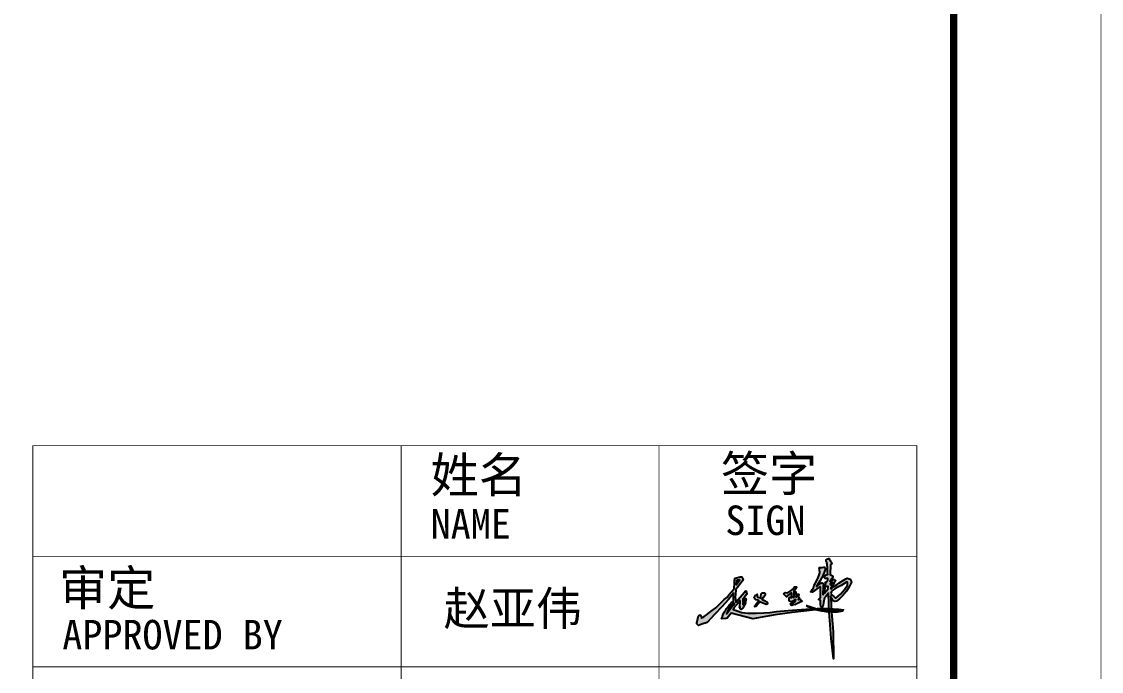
# Model space of a CAD drawing. Extents: x -777745 to 647905, y -207485 to 303235.
# Drawn here: x 513747 to 521076, y -4490 to -83 of the extents above; entities that cross this region are included whole.
import ezdxf
from ezdxf.enums import TextEntityAlignment as Align

# ---------------------------------------------------------------- set-up
doc = ezdxf.new("R2010")
doc.units = 0
doc.header["$LTSCALE"] = 1000
doc.layers.get('0').update_dxf_attribs({"linetype": 'CONTINUOUS'})
doc.layers.add('00-防烟分区', color=4, linetype='CONTINUOUS')
doc.layers.add('SHEET_TEXT', color=7, linetype='CONTINUOUS')
doc.styles.add('华文细黑', font='STXIHEI.TTF', dxfattribs={"height": 10})
doc.styles.add('图签信息$0$华文细黑', font='STXIHEI.TTF', dxfattribs={"height": 10})

# ---------------------------------------------------------------- blocks, each defined once
blk = doc.blocks.new('图签信息')
at = {"const_width": 0.5}
blk.add_lwpolyline([(-65, 0), (0, 0), (0, 500.5), (-65, 500.5)], close=True, dxfattribs=at)
at = {"const_width": 0.05}
for points in [[(-62.5, 103.262), (-2.5, 103.262), (-2.5, 163.262), (-62.5, 163.262), (-62.5, 103.262)], [(-37.5, 163.262), (-37.5, 103.262)], [(-20, 163.262), (-20, 103.262)], [(-62.5, 155.762), (-2.5, 155.762)], [(-62.5, 148.262), (-2.5, 148.262)]]:
    blk.add_lwpolyline(points, dxfattribs=at)
at = {"style": '图签信息$0$华文细黑'}
for s, height, p in [('姓名', 2.4, (-35.504, 162.474)), ('签字', 2.4, (-15.806, 162.568)), ('SIGN', 2, (-15.5, 159.201)), ('NAME', 2, (-35.5, 158.956)), ('审定', 2.4, (-60.729, 154.808)), ('APPROVED BY', 2, (-60.5, 151.442))]:
    blk.add_text(s, height=height, dxfattribs=at).set_placement(p, align=Align.TOP_LEFT)
blk = doc.blocks.new('图签-A1')
at = {"color": 2}
blk.add_blockref('图签信息', (0, 0), dxfattribs=at)
blk = doc.blocks.new('图框-A1')
at = {"const_width": 0.05}
blk.add_lwpolyline([(0, 0), (841, 0), (841, 594), (0, 594)], close=True, dxfattribs=at)
blk = doc.blocks.new('X-104 13#平面')
at = {"xscale": 100, "yscale": 100, "zscale": 100}
for name, p in [('图框-A1', (-10634.5, -20285.2)), ('图签-A1', (72465.5, -19285.2))]:
    blk.add_blockref(name, p, dxfattribs=at)
blk = doc.blocks.new('A$C31960199')
h = blk.add_hatch(color=256)
h.dxf.hatch_style = 1
h.paths.add_polyline_path([(26202, 11094), (27028, 12962), (27691, 14462), (27935, 15271), (28311, 16516), (28305, 17366), (28098, 18051), (27394, 18175), (26450, 17891), (26062, 17914), (25488, 17947), (24410, 18009), (24386, 17418), (24492, 16499), (24630, 15875), (24852, 14874), (24659, 14283), (24419, 13548), (23985, 12216), (23518, 11261), (22664, 9061), (21593, 6976), (20992, 5842), (20417, 4216), (19650, 3049), (19043, 2125), (18512, 1318), (19659, 1314), (21286, 2409), (22692, 3356), (25046, 4941), (25301, 4442), (25264, 3062), (25200, 649), (25221, -2395), (24972, -2758), (24406, -3341), (24096, -3722), (24101, -3913), (24297, -4055), (25083, -3939), (25094, -4120), (25314, -7480), (25343, -8303), (25545, -8549), (25933, -9020), (26403, -9066), (26941, -7607), (27326, -5738), (27962, -2652), (28789, -1670), (30590, 480), (30615, 257), (31072, -9968), (32539, -10028), (32533, -9950), (32423, -6395), (32189, -3477), (31975, -1488), (33784, -4650), (34984, -5151), (36020, -4878), (38028, -3355), (40529, -786), (42801, 1990), (44648, 4887), (45626, 6672), (46039, 7477), (46191, 8259), (45778, 9085), (45279, 10085), (43302, 10629), (42445, 10343), (40116, 8930), (37717, 7315), (36443, 6458), (33999, 4814), (33413, 4328), (32687, 3775), (32181, 3452), (32180, 3558), (32174, 4185), (32506, 4533), (33247, 5518), (33849, 6440), (34560, 7642), (35009, 8313), (35365, 8843), (35322, 9149), (34980, 9556), (34597, 9792), (34308, 9821), (33821, 9729), (33259, 9417), (32845, 9118), (32348, 8866), (31994, 8716), (31648, 8640), (31562, 8715), (31641, 8965), (31887, 9330), (32159, 9732), (32670, 10166), (33187, 10510), (33391, 10866), (33490, 11305), (33480, 11796), (33339, 12245), (32987, 12572), (32607, 12838), (32174, 13021), (31825, 13068), (31827, 13150), (31832, 13233), (31918, 19815), (32025, 19878), (32303, 20053), (32685, 20294), (32826, 20593), (32693, 21083), (32427, 21574), (31912, 22114), (31861, 22673), (31380, 23204), (31363, 23769), (31004, 24001), (30746, 23958), (30509, 23918), (30211, 23868), (29688, 23545), (29148, 23076), (28954, 22552), (29020, 21942), (29548, 21658), (29596, 21106), (29701, 19906), (29914, 17464), (30049, 14087), (30098, 13214), (30010, 13216), (29115, 12966), (28523, 12637), (28404, 12189), (28009, 12018), (27496, 11399), (27783, 11117), (28311, 10449), (28651, 10433), (29519, 10394), (29979, 10591), (30243, 10367), (30203, 9328), (29972, 9022), (29204, 8206), (29046, 8124), (28636, 7910), (28449, 7614), (28521, 7479), (28887, 7388), (28864, 7078), (28830, 6828), (28563, 6515), (28249, 6149), (28216, 5876), (28614, 5506), (28559, 5369), (28183, 4437), (27697, 2642), (27349, 705), (27276, 3), (27129, -266), (26836, -364), (26876, 771), (26995, 3583), (26989, 5926), (27039, 6256), (27160, 6536), (27160, 6842), (27030, 7048), (26748, 7294), (26484, 7442), (26007, 7452), (25651, 7391), (25337, 7234), (24742, 6823), (24332, 6539), (23686, 5956), (23124, 5536), (22456, 5036), (22524, 5130), (23683, 6744), (24851, 8592)])
h.paths.add_polyline_path([(28654, 5400), (28813, 5527), (29489, 5058), (30319, 5034), (30348, 3614), (30042, 2918), (29368, 2216), (28690, 1460), (28225, 824), (27864, 514), (27808, 593), (27856, 1228), (28021, 2296), (28228, 3638)], flags=16)
h.paths.add_polyline_path([(31756, 6963), (32002, 7058), (32458, 7353), (32946, 7606), (33273, 7816), (33192, 7589), (32976, 6984), (32737, 6580), (32204, 5916), (31869, 6418), (31690, 6750)], flags=16)
h.paths.add_polyline_path([(33490, 2488), (35620, 3864), (39215, 5814), (43052, 8112), (43445, 7452), (43445, 6061), (41591, 3047), (38773, -199), (35781, -2704), (35205, -2592), (34147, -1833), (33224, -803), (32225, 560), (32583, 1596)], flags=16)
h.paths.add_polyline_path([(32539, -10028), (31072, -9968), (31106, -10743), (32598, -10791)])
h.paths.add_polyline_path([(32598, -10791), (31106, -10743), (31142, -11535), (32655, -11534)])
h.paths.add_polyline_path([(32655, -11534), (31142, -11535), (31175, -12276), (32718, -12359)])
h.paths.add_polyline_path([(32718, -12359), (31175, -12276), (31188, -12576), (31857, -20638), (32490, -30209), (33936, -44044), (33718, -25383)])
h = blk.add_hatch(color=256)
h.dxf.hatch_style = 1
h.paths.add_polyline_path([(-31315, 4061), (-28994, 7068), (-27709, 8891), (-27383, 10196), (-28112, 11597), (-29369, 11621), (-32646, 10598), (-33088, 9071), (-33181, 7250), (-33359, 3742), (-33465, 3595), (-34045, 2771), (-35084, 1560), (-36833, -478), (-38419, -2372), (-40217, -3844), (-42681, -6355), (-45916, -9397), (-48945, -11688), (-50181, -12622), (-52181, -14134), (-53766, -15333), (-54809, -15964), (-55627, -16459), (-55547, -16058), (-55797, -15421), (-55951, -15030), (-56161, -14496), (-56579, -14192), (-57194, -14461), (-57607, -14780), (-57865, -16020), (-58176, -17509), (-58624, -19494), (-58624, -20390), (-57688, -21374), (-55260, -20515), (-51806, -19293), (-46543, -13817), (-41738, -8819), (-37170, -3795), (-33783, 573), (-33939, -5026), (-34461, -5290), (-35353, -6097), (-35964, -6837), (-36767, -7711), (-37893, -9240), (-38546, -9875), (-39126, -10883), (-39905, -12236), (-40816, -13819), (-41202, -14989), (-41346, -15583), (-41598, -15890), (-41986, -16364), (-42075, -16645), (-41864, -16906), (-39033, -16731), (-38137, -16535), (-35461, -13026), (-20797, -16887), (-5645, -14148), (5943, -12494), (21817, -10737), (26107, -11772), (29250, -12173), (31175, -12276), (31142, -11535), (30091, -11536), (27340, -11326), (25184, -10862), (24173, -10639), (30841, -10735), (31106, -10743), (31072, -9968), (29853, -9918), (22874, -9868), (15432, -10347), (9046, -10825), (3234, -11324), (-4651, -12001), (-9110, -12483), (-13242, -12802), (-18458, -13087), (-24051, -13137), (-28100, -12545), (-31243, -11487), (-34075, -10535), (-33529, -9421), (-31186, -6764), (-29381, -4459), (-29216, -4607), (-29259, -5338), (-29441, -8426), (-29738, -8796), (-29840, -8945), (-29835, -9112), (-29424, -8769), (-29428, -8949), (-29387, -10056), (-29049, -10441), (-28736, -10455), (-28151, -10346), (-27583, -9749), (-27060, -8806), (-26449, -7705), (-25645, -6254), (-25721, -5707), (-26184, -5624), (-26601, -5943), (-26868, -6383), (-27179, -6891), (-27579, -7218), (-27543, -6769), (-27155, -6102), (-27467, -5972), (-25570, -4981), (-25366, -4028), (-25321, -3363), (-25466, -3100), (-25710, -2984), (-26069, -3272), (-26220, -3838), (-26677, -4362), (-27097, -4844), (-27455, -5094), (-27465, -3262), (-27269, -3115), (-26567, -2494), (-25048, -369), (-24837, 174), (-24920, 1124), (-25192, 2166), (-25823, 1978), (-25978, 1394), (-26326, 1159), (-32201, -5508), (-32299, -5001), (-32539, -3763), (-32628, -2158), (-32503, -336), (-32275, 2991), (-32163, 3115)])
h.paths.add_polyline_path([(-31842, 6082), (-31609, 9375), (-31121, 9613), (-30463, 9613), (-30089, 9682), (-29765, 9341), (-29709, 9085)], flags=16)
h.paths.add_polyline_path([(-33888, -6425), (-33214, -6572), (-33888, -7505), (-35564, -9627), (-37831, -12496), (-38553, -13567), (-37929, -12146), (-37532, -10879), (-36077, -8476), (-34338, -6668)], flags=16)
h.paths.add_polyline_path([(-17222, -2414), (-17513, -829), (-17707, -117), (-18612, -1152), (-19452, -1378), (-19840, -2252), (-19985, -2822), (-18878, -3688), (-17550, -4070), (-16564, -4634), (-18918, -7594), (-19640, -8287), (-19663, -8468), (-19309, -8579), (-18537, -8272), (-17711, -7476), (-16323, -6119), (-15494, -5310), (-11586, -7027), (-10812, -6705), (-10543, -6534), (-10795, -5760), (-13192, -4402), (-14331, -3757), (-13545, -2290), (-12509, -1077), (-12085, -579), (-12067, 112), (-12674, 441), (-13609, 529), (-14232, 588), (-14682, 479), (-15188, -128), (-15428, -1810), (-15557, -2713), (-15592, -2957)], flags=17)
h.paths.add_polyline_path([(19194, -9141), (17534, -8583), (16452, -8219), (15998, -8070), (15572, -8003), (16259, -8421), (17229, -8801), (18338, -9300), (19548, -9809), (20143, -10044), (21675, -9945)], flags=17)
h.paths.add_polyline_path([(37686, -10238), (32539, -10028), (32598, -10791), (36739, -10923), (38005, -11165), (36728, -11492), (32655, -11536), (32718, -12359), (33100, -12379), (36464, -12411), (40048, -11750), (40834, -10712)])
h = blk.add_hatch(color=256)
h.dxf.hatch_style = 1
h.paths.add_polyline_path([(0, 0), (523, -415), (1737, -1597), (2234, -1964), (2458, -1932), (2683, -1711), (2954, -1169), (3938, -271), (4195, -80), (4505, 152), (5027, 542), (5268, 730), (5536, 737), (5515, 550), (5503, 10), (5485, -826), (5439, -2028), (5419, -2541), (5141, -2548), (4938, -2413), (4578, -2173), (4416, -2141), (4304, -2229), (4079, -2406), (3910, -2793), (3868, -3469), (3924, -4137), (4182, -4796), (4656, -5191), (5307, -5364), (6052, -5031), (6823, -4685), (7570, -4050), (8389, -3696), (8188, -4508), (7987, -5042), (7521, -5296), (6799, -5690), (6453, -5995), (5892, -6280), (5546, -6365), (5088, -6477), (4839, -6847), (4959, -7265), (5232, -7691), (5730, -7803), (6484, -7517), (6917, -7075), (7158, -7220), (7924, -7327), (8468, -7034), (9600, -6426), (10899, -5728), (11764, -5391), (12269, -5327), (12534, -5207), (12542, -4725), (12133, -4397), (11645, -4198), (11669, -3710), (11525, -3454), (11001, -3310), (10765, -3454), (10284, -3746), (10032, -3790), (10117, -3669), (10369, -3311), (10765, -2749), (10739, -2379), (10209, -2166), (10046, -1775), (10505, -831), (10289, -257), (9482, -178), (9155, -906), (8884, -889), (8639, -327), (8537, 399), (8397, 1391), (8062, 1615), (7581, 1347), (7442, 284), (7462, -1319), (7219, -2313), (6584, -2451), (6915, -183), (7199, 1765), (8253, 3267), (8862, 4931), (7544, 4769), (6185, 3003), (3062, 690), (1460, 913)])
h.paths.add_polyline_path([(8910, -1453), (9307, -1786), (8919, -2276), (8624, -2165), (8688, -1832)], flags=16)
for points in [[(24410, 18009), (25488, 17947), (26062, 17914), (26450, 17891), (27394, 18175), (28098, 18051), (28305, 17366), (28311, 16516), (27935, 15271), (27691, 14462), (27028, 12962), (26202, 11094), (24851, 8592), (23683, 6744), (22524, 5130), (22456, 5036), (23124, 5536), (23686, 5956), (24332, 6539), (24742, 6823), (25337, 7234), (25651, 7391), (26007, 7452), (26484, 7442), (26748, 7294), (27030, 7048), (27160, 6842), (27160, 6536), (27039, 6256), (26989, 5926), (26995, 3583), (26876, 771), (26836, -364), (27129, -266), (27276, 3), (27349, 705), (27697, 2642), (28183, 4437), (28559, 5369), (28614, 5506), (28216, 5876), (28249, 6149), (28563, 6515), (28830, 6828), (28864, 7078), (28887, 7388), (28521, 7479), (28449, 7614), (28636, 7910), (29046, 8124), (29204, 8206), (29972, 9022), (30203, 9328), (30243, 10367), (29979, 10591), (29519, 10394), (28651, 10433), (28311, 10449), (27783, 11117), (27496, 11399), (28009, 12018), (28404, 12189), (28523, 12637), (29115, 12966), (30010, 13216), (30010, 13216), (30098, 13214), (30049, 14087), (29914, 17464), (29701, 19906), (29596, 21106), (29548, 21658), (29020, 21942), (28954, 22552), (29148, 23076), (29688, 23545), (30211, 23868), (30509, 23918), (30746, 23958), (31004, 24001), (31363, 23769), (31380, 23204), (31861, 22673), (31912, 22114), (32427, 21574), (32693, 21083), (32826, 20593), (32685, 20294), (32303, 20053), (32025, 19878), (31918, 19815), (31832, 13233), (31827, 13150), (31825, 13068), (32174, 13021), (32607, 12838), (32987, 12572), (33339, 12245), (33480, 11796), (33490, 11305), (33391, 10866), (33187, 10510), (32670, 10166), (32159, 9732), (31887, 9330), (31641, 8965), (31562, 8715), (31648, 8640), (31994, 8716), (32348, 8866), (32845, 9118), (33259, 9417), (33821, 9729), (34308, 9821), (34597, 9792), (34980, 9556), (35322, 9149), (35365, 8843), (35009, 8313), (34560, 7642), (33849, 6440), (33247, 5518), (32506, 4533), (32174, 4185), (32174, 4185), (32180, 3558), (32181, 3452), (32687, 3775), (33413, 4328), (33999, 4814), (36443, 6458), (37717, 7315), (40116, 8930), (42445, 10343), (43302, 10629), (45279, 10085), (45778, 9085), (46191, 8259), (46039, 7477), (45626, 6672), (44648, 4887), (42801, 1990), (40529, -786), (38028, -3355), (36020, -4878), (34984, -5151), (33784, -4650), (31975, -1488), (32189, -3477), (32423, -6395), (32533, -9950), (33718, -25383), (33936, -44044), (32490, -30209), (31857, -20638), (31188, -12576), (30615, 257), (30590, 480), (28789, -1670), (27962, -2652), (27326, -5738), (26941, -7607), (26403, -9066), (25933, -9020), (25545, -8549), (25343, -8303), (25314, -7480), (25094, -4120), (25083, -3939), (24297, -4055), (24101, -3913), (24096, -3722), (24406, -3341), (24972, -2758), (25221, -2395), (25200, 649), (25264, 3062), (25301, 4442), (25046, 4941), (22692, 3356), (21286, 2409), (19659, 1314), (18512, 1318), (19043, 2125), (19650, 3049), (20417, 4216), (20992, 5842), (21593, 6976), (22664, 9061), (23518, 11261), (23985, 12216), (24419, 13548), (24659, 14283), (24852, 14874), (24630, 15875), (24492, 16499), (24386, 17418)], [(-56579, -14192), (-56161, -14496), (-55951, -15030), (-55797, -15421), (-55547, -16058), (-55627, -16459), (-54809, -15964), (-53766, -15333), (-52181, -14134), (-50181, -12622), (-48945, -11688), (-45916, -9397), (-42681, -6355), (-40217, -3844), (-38419, -2372), (-36833, -478), (-35084, 1560), (-34045, 2771), (-33465, 3595), (-33359, 3742), (-33181, 7250), (-33088, 9071), (-32646, 10598), (-29369, 11621), (-28112, 11597), (-27383, 10196), (-27709, 8891), (-28994, 7068), (-31315, 4061), (-32163, 3115), (-32275, 2991), (-32503, -336), (-32628, -2158), (-32539, -3763), (-32299, -5001), (-32201, -5508), (-26326, 1159), (-25978, 1394), (-25823, 1978), (-25192, 2166), (-24920, 1124), (-24837, 174), (-25048, -369), (-26567, -2494), (-27269, -3115), (-27465, -3262), (-27455, -5094), (-27097, -4844), (-26677, -4362), (-26220, -3838), (-26069, -3272), (-25710, -2984), (-25466, -3100), (-25321, -3363), (-25366, -4028), (-25570, -4981), (-27467, -5972), (-27467, -5972), (-27155, -6102), (-27543, -6769), (-27579, -7218), (-27579, -7218), (-27179, -6891), (-26868, -6383), (-26601, -5943), (-26184, -5624), (-25721, -5707), (-25645, -6254), (-26449, -7705), (-27060, -8806), (-27583, -9749), (-28151, -10346), (-28736, -10455), (-29049, -10441), (-29387, -10056), (-29428, -8949), (-29424, -8769), (-29835, -9112), (-29840, -8945), (-29738, -8796), (-29441, -8426), (-29259, -5338), (-29216, -4607), (-29381, -4459), (-31186, -6764), (-33529, -9421), (-34075, -10535), (-31243, -11487), (-28100, -12545), (-24051, -13137), (-18458, -13087), (-13242, -12802), (-9110, -12483), (-4651, -12001), (3234, -11324), (9046, -10825), (15432, -10347), (22874, -9868), (29853, -9918), (37686, -10238), (40834, -10712), (40048, -11750), (36464, -12411), (33100, -12379), (29250, -12173), (26107, -11772), (21817, -10737), (5943, -12494), (-5645, -14148), (-20797, -16887), (-35461, -13026), (-38137, -16535), (-39033, -16731), (-41864, -16906), (-42075, -16645), (-41986, -16364), (-41598, -15890), (-41346, -15583), (-41202, -14989), (-40816, -13819), (-39905, -12236), (-39126, -10883), (-38546, -9875), (-37893, -9240), (-36767, -7711), (-35964, -6837), (-35353, -6097), (-34461, -5290), (-33939, -5026), (-33783, 573), (-37170, -3795), (-41738, -8819), (-46543, -13817), (-51806, -19293), (-55260, -20515), (-57688, -21374), (-58624, -20390), (-58624, -19494), (-58176, -17509), (-57865, -16020), (-57607, -14780), (-57194, -14461)], [(-31609, 9375), (-31121, 9613), (-30463, 9613), (-30089, 9682), (-29765, 9341), (-29709, 9085), (-31842, 6082)], [(31690, 6750), (31869, 6418), (32204, 5916), (32737, 6580), (32976, 6984), (33192, 7589), (33273, 7816), (32946, 7606), (32458, 7353), (32002, 7058), (31756, 6963)], [(32225, 560), (33224, -803), (34147, -1833), (35205, -2592), (35781, -2704), (38773, -199), (41591, 3047), (43445, 6061), (43445, 7452), (43052, 8112), (39215, 5814), (35620, 3864), (33490, 2488), (32583, 1596)], [(-19985, -2822), (-18878, -3688), (-17550, -4070), (-16564, -4634), (-18918, -7594), (-19640, -8287), (-19663, -8468), (-19309, -8579), (-18537, -8272), (-17711, -7476), (-16323, -6119), (-15494, -5310), (-11586, -7027), (-10812, -6705), (-10543, -6534), (-10795, -5760), (-13192, -4402), (-14331, -3757), (-13545, -2290), (-12509, -1077), (-12085, -579), (-12067, 112), (-12674, 441), (-13609, 529), (-14232, 588), (-14682, 479), (-15188, -128), (-15428, -1810), (-15557, -2713), (-15592, -2957), (-17222, -2414), (-17513, -829), (-17707, -117), (-18612, -1152), (-19452, -1378), (-19840, -2252)], [(0, 0), (1460, 913), (3062, 690), (6185, 3003), (7544, 4769), (8862, 4931), (8253, 3267), (7199, 1765), (6915, -183), (6584, -2451), (6584, -2451), (7219, -2313), (7462, -1319), (7442, 284), (7581, 1347), (8062, 1615), (8397, 1391), (8537, 399), (8639, -327), (8884, -889), (9155, -906), (9482, -178), (10289, -257), (10505, -831), (10046, -1775), (10209, -2166), (10739, -2379), (10765, -2749), (10369, -3311), (10117, -3669), (10032, -3790), (10284, -3746), (10765, -3454), (11001, -3310), (11525, -3454), (11669, -3710), (11645, -4198), (12133, -4397), (12542, -4725), (12534, -5207), (12269, -5327), (11764, -5391), (10899, -5728), (9600, -6426), (8468, -7034), (7924, -7327), (7158, -7220), (6917, -7075), (6484, -7517), (5730, -7803), (5232, -7691), (4959, -7265), (4839, -6847), (5088, -6477), (5546, -6365), (5892, -6280), (6453, -5995), (6799, -5690), (7521, -5296), (7987, -5042), (8188, -4508), (8389, -3696), (7570, -4050), (6823, -4685), (6052, -5031), (5307, -5364), (4656, -5191), (4182, -4796), (3924, -4137), (3868, -3469), (3910, -2793), (4079, -2406), (4304, -2229), (4416, -2141), (4578, -2173), (4771, -2301), (4938, -2413), (5141, -2548), (5343, -2543), (5423, -2446), (5439, -2028), (5485, -826), (5503, 10), (5515, 550), (5536, 737), (5268, 730), (5027, 542), (4505, 152), (4195, -80), (3938, -271), (2954, -1169), (2683, -1711), (2458, -1932), (2234, -1964), (1737, -1597), (523, -415)], [(28654, 5400), (28228, 3638), (28021, 2296), (27856, 1228), (27808, 593), (27864, 514), (28225, 824), (28690, 1460), (29368, 2216), (30042, 2918), (30348, 3614), (30319, 5034), (29489, 5058), (28813, 5527)], [(-34338, -6668), (-36077, -8476), (-37532, -10879), (-37929, -12146), (-38553, -13567), (-37831, -12496), (-35564, -9627), (-33888, -7505), (-33214, -6572), (-33888, -6425)], [(8910, -1453), (9307, -1786), (8919, -2276), (8624, -2165), (8688, -1832)], [(15572, -8003), (16259, -8421), (17229, -8801), (18338, -9300), (19548, -9809), (20107, -10029), (20143, -10044), (21675, -9945), (19194, -9141), (17534, -8583), (16452, -8219), (15998, -8070)]]:
    blk.add_lwpolyline(points, close=True)
blk.add_lwpolyline([(24173, -10639), (30841, -10735), (36739, -10923), (38005, -11165), (36728, -11492), (32832, -11534), (30091, -11536), (27340, -11326), (25184, -10862), (24173, -10639)])
blk = doc.blocks.new('NTQM')
at = {"xscale": 0.01, "yscale": 0.01, "zscale": 0.01}
blk.add_blockref('A$C31960199', (2593.9, -255.7), dxfattribs=at)
at = {"layer": 'SHEET_TEXT', "style": '华文细黑'}
blk.add_text('赵亚伟', height=229.11, dxfattribs=at).set_placement((289, -239.1), align=Align.TOP_LEFT)

msp = doc.modelspace()

# ---------------------------------------------------------------- block references
at = {"layer": '00-防烟分区'}
for name, p in [('X-104 13#平面', (447607.7, 0)), ('NTQM', (516323.2, -3709))]:
    msp.add_blockref(name, p, dxfattribs=at)

doc.saveas('drawing.dxf')
